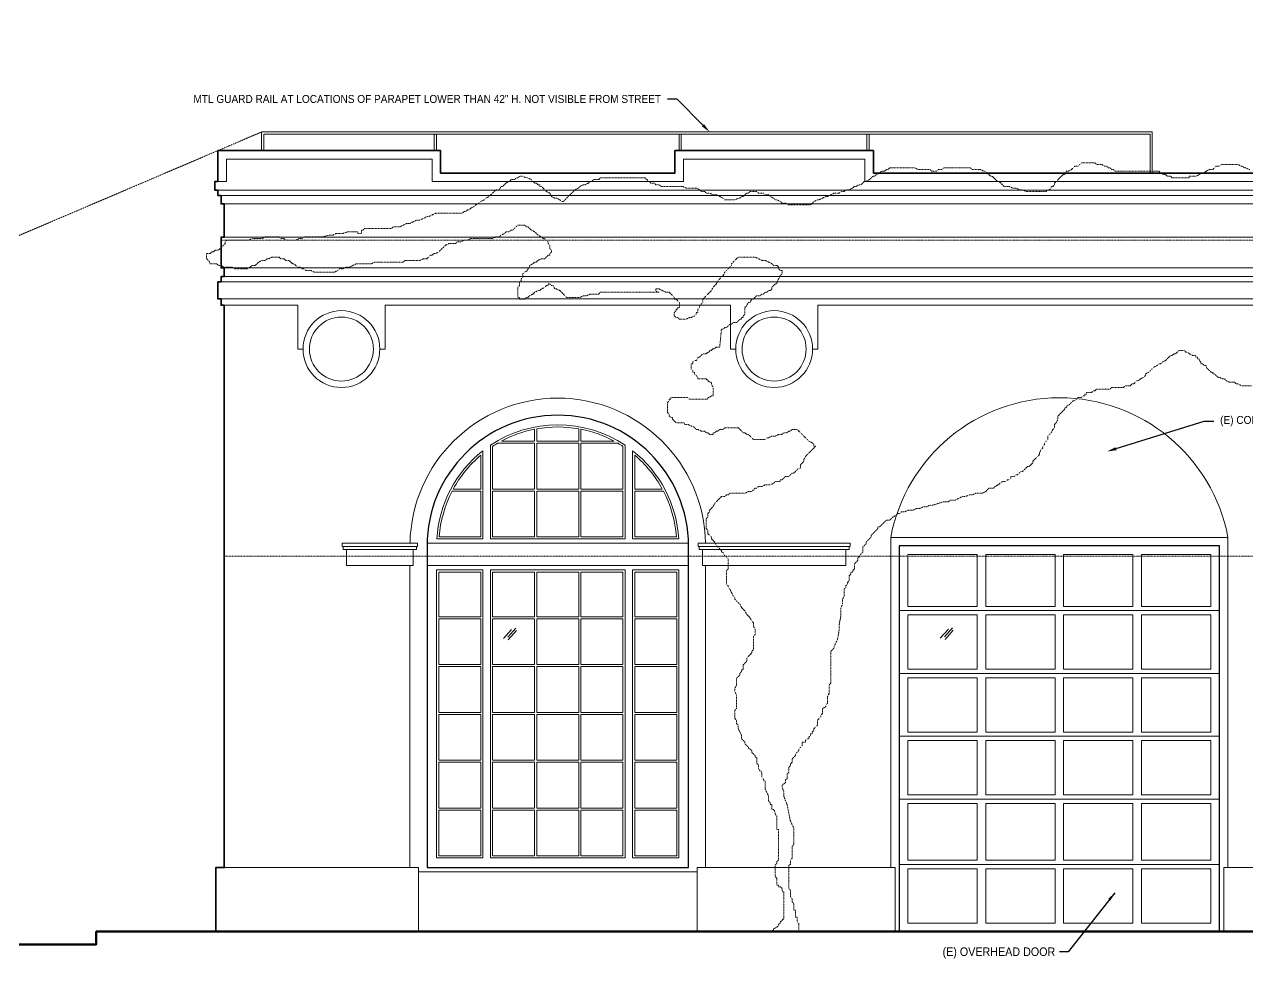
# Model space of a CAD drawing. Header units: inches. Extents: x -5536 to 8590, y -9140 to 228.
# Drawn here: x 1922 to 2495, y -2413 to -1975 of the extents above; entities that cross this region are included whole.
import ezdxf
from ezdxf import colors
from ezdxf.entities.mleader import LeaderData, LeaderLine
from ezdxf.math import Vec2, Vec3

# ---------------------------------------------------------------- set-up
doc = ezdxf.new("R2010")
doc.units = ezdxf.units.IN
doc.header["$LTSCALE"] = 0.125
doc.header["$MEASUREMENT"] = 0
doc.linetypes.add('DASHED', pattern=[0.75, 0.5, -0.25])
doc.linetypes.add('DOT', pattern=[0.25, 0, -0.25])
doc.layers.get('0').update_dxf_attribs({"linetype": 'CONTINUOUS'})
for name, color, linetype, lineweight in [('A-ELEV-1', 4, 'CONTINUOUS', 35), ('A-ELEV-2', 5, 'CONTINUOUS', 25), ('A-ELEV-3', 8, 'CONTINUOUS', 15), ('A-ELEV-4', 9, 'CONTINUOUS', 9), ('A-ELEV-BYND', 9, 'DASHED', 9), ('A-ELEV-CUT', 3, 'CONTINUOUS', 50), ('A-ELEV-GHOST', 8, 'DOT', 15), ('A-NOTE-REF', 8, 'CONTINUOUS', 15)]:
    doc.layers.add(name, color=color, linetype=linetype, lineweight=lineweight)
doc.styles.add('1_4SM', font='swisse.ttf', dxfattribs={"width": 0.9, "height": 4})
doc.styles.add('ANNOT-SM', font='swisse.ttf', dxfattribs={"width": 0.9, "height": 0.078125})
doc.dimstyles.new('DIM1_4$7', dxfattribs={"dimtxt": 4, "dimasz": 4, "dimexe": 2, "dimexo": 2, "dimgap": 2, "dimtad": 0, "dimdec": 4, "dimzin": 11, "dimdsep": 46, "dimlunit": 4, "dimtxsty": '1_4SM', "dimblk": 'ARCHTICK', "dimcen": 4, "dimdle": 2, "dimclrd": 8, "dimclre": 8, "dimclrt": 8, "dimadec": 0, "dimazin": 0, "dimtfac": 4, "dimtdec": 4, "dimtofl": 0, "dimtmove": 1, "dimatfit": 3, "dimfxl": 1, "dimfrac": 2, "dimtzin": 0, "dimarcsym": 0})

# ---------------------------------------------------------------- blocks, each defined once
blk = doc.blocks.new('_ARCHTICK')
at = {"color": 0, "linetype": 'ByBlock', "const_width": 0.15}
blk.add_lwpolyline([(-0.5, -0.5), (0.5, 0.5)], dxfattribs=at)

msp = doc.modelspace()

# ---------------------------------------------------------------- linework, layer by layer
at = {"layer": 'A-ELEV-1'}
msp.add_lwpolyline([(2011.9, -2400), (2011.9, -2370), (2015.9, -2370), (2015.9, -2106.5), (2014.4, -2106.5), (2014.4, -2103.5), (2012.9, -2103.5), (2012.9, -2095.5), (2014.4, -2095.5), (2014.4, -2093), (2015.9, -2093), (2015.9, -2089), (2014.4, -2089), (2014.4, -2074.5), (2015.9, -2074.5), (2015.9, -2059), (2014.4, -2059), (2014.4, -2055), (2012.9, -2055), (2012.9, -2052.5), (2011.4, -2052.5), (2011.4, -2048.5), (2012.9, -2048.5), (2012.9, -2044.5), (2012.9, -2044.5), (2012.9, -2034), (2117.2747, -2034), (2117.2747, -2044.5), (2227.0249, -2044.5), (2227.0249, -2034), (2320.0249, -2034), (2320.0249, -2044.5), (2521.7747, -2044.5)], dxfattribs=at)
at = {"layer": 'A-ELEV-2'}
msp.add_lwpolyline([(2110.8998, -2370), (2233.3998, -2370), (2233.3998, -2219.25, 1), (2110.8998, -2219.25)], format="xyb", close=True, dxfattribs=at)
msp.add_lwpolyline([(2482.1498, -2400), (2482.1498, -2219.25), (2332.1498, -2219.25), (2332.1498, -2400)], dxfattribs=at)
at = {"layer": 'A-ELEV-3'}
for p, q in [((2114.2747, -2026.25), (2114.2747, -2034)), ((2115.2747, -2026.25), (2115.2747, -2034)), ((2229.0249, -2026.25), (2229.0249, -2034)), ((2230.0249, -2026.25), (2230.0249, -2034)), ((2317.0249, -2026.25), (2317.0249, -2034)), ((2318.0249, -2026.25), (2318.0249, -2034)), ((2012.9, -2048.5), (2012.9, -2044.5)), ((2011.4, -2052.5), (2011.4, -2048.5)), ((2860.4, -2052.5), (2011.4, -2052.5)), ((2012.9, -2055), (2012.9, -2052.5)), ((2858.9, -2055), (2012.9, -2055)), ((2014.4, -2059), (2014.4, -2055)), ((2857.4, -2059), (2014.4, -2059)), ((2015.9, -2074.5), (2015.9, -2059)), ((2857.4, -2074.5), (2014.4, -2074.5)), ((2014.4, -2089), (2014.4, -2074.5)), ((2857.4, -2089), (2014.4, -2089)), ((2015.9, -2093), (2015.9, -2089)), ((2858.9, -2095.5), (2012.9, -2095.5)), ((2012.9, -2103.5), (2012.9, -2095.5)), ((2857.4, -2093), (2014.4, -2093)), ((2014.4, -2095.5), (2014.4, -2093)), ((2858.9, -2103.5), (2012.9, -2103.5)), ((2014.4, -2106.5), (2014.4, -2103.5)), ((2050.2747, -2106.5), (2014.4, -2106.5)), ((2015.9, -2370), (2015.9, -2106.5)), ((2050.2747, -2127), (2050.2747, -2106.5)), ((2253.0249, -2106.5), (2091.2747, -2106.5)), ((2091.2747, -2127), (2091.2747, -2106.5)), ((2253.0249, -2127), (2253.0249, -2106.5)), ((2294.0249, -2127), (2294.0249, -2106.5)), ((2294.0249, -2106.5), (2547.7747, -2106.5)), ((2052.7747, -2127), (2050.2747, -2127)), ((2088.7747, -2127), (2091.2747, -2127)), ((2255.5249, -2127), (2253.0249, -2127)), ((2291.5249, -2127), (2294.0249, -2127)), ((2106.3998, -2218), (2071.1496, -2218)), ((2106.3998, -2219.5), (2071.1496, -2219.5)), ((2233.37479, -2218), (2110.92481, -2218)), ((2237.8998, -2218), (2309.15, -2218)), ((2237.8998, -2219.5), (2309.15, -2219.5)), ((2233.3998, -2228.5), (2110.8998, -2228.5)), ((2148.67034, -2262.05415), (2152.48431, -2257.75744)), ((2353.32152, -2261.89447), (2357.13549, -2257.59775)), ((2146.69106, -2262.67574), (2150.50503, -2258.37902)), ((2148.95315, -2263.2408), (2152.76711, -2258.94408)), ((2351.34224, -2262.51605), (2355.15621, -2258.21934)), ((2353.60433, -2263.08111), (2357.4183, -2258.7844)), ((2011.9, -2370), (2106.8998, -2370)), ((2011.9, -2400), (2011.9, -2370)), ((2106.8998, -2400), (2106.8998, -2370)), ((2106.8998, -2372), (2237.3998, -2372)), ((2237.3998, -2370), (2330.1498, -2370)), ((2237.3998, -2400), (2237.3998, -2370)), ((2330.1498, -2400), (2330.1498, -2370)), ((2484.1498, -2370), (2535.8998, -2370)), ((2484.1498, -2400), (2484.1498, -2370))]:
    msp.add_line(p, q, dxfattribs=at)
for points in [[(2450.6502, -2044.5), (2450.6502, -2025.25), (2033.4002, -2025.25), (2033.4002, -2034)], [(2449.6502, -2044.5), (2449.6502, -2026.25), (2034.4002, -2026.25), (2034.4002, -2034)], [(2012.9, -2048.5), (2016.9, -2048.5), (2016.9, -2038), (2113.2747, -2038), (2113.2747, -2048.5), (2231.0249, -2048.5), (2231.0249, -2038), (2316.0249, -2038), (2316.0249, -2048.5), (2525.7747, -2048.5), (2525.7747, -2038), (2610.7747, -2038), (2610.7747, -2048.5), (2728.5249, -2048.5), (2728.5249, -2038), (2854.9, -2038), (2854.9, -2048.5), (2858.9, -2048.5)], [(2486.1498, -2370), (2486.1498, -2215.25), (2328.1498, -2215.25), (2328.1498, -2370)], [(2071.1496, -2218), (2071.1496, -2219.5)], [(2071.6496, -2219.5), (2071.6496, -2221)], [(2105.8998, -2219.5), (2105.8998, -2221), (2071.6496, -2221)], [(2104.3998, -2221), (2104.3998, -2228.5), (2073.1496, -2228.5), (2073.1496, -2221)], [(2106.3998, -2218), (2106.3998, -2219.5)], [(2237.8998, -2218), (2237.8998, -2219.5)], [(2238.3998, -2219.5), (2238.3998, -2221), (2308.65, -2221)], [(2239.8998, -2221), (2239.8998, -2228.5), (2307.15, -2228.5), (2307.15, -2221)], [(2308.65, -2219.5), (2308.65, -2221)], [(2309.15, -2218), (2309.15, -2219.5)], [(2102.8998, -2228.5), (2102.8998, -2370)], [(2241.3998, -2370), (2241.3998, -2228.5)]]:
    msp.add_lwpolyline(points, dxfattribs=at)
for points in [[(2241.38852, -2218, 0.982109468), (2102.91108, -2218)], [(2102.91108, -2218, -0.982109468), (2241.38852, -2218)]]:
    msp.add_lwpolyline(points, format="xyb", dxfattribs=at)
for points in [[(2203.6998, -2172.0784, 0.303594243), (2140.5998, -2172.0784), (2140.5998, -2216), (2203.6998, -2216)], [(2161.2998, -2164.566, 0.074684241), (2145.71329, -2170.16667), (2161.2998, -2170.16667)], [(2181.9998, -2164.37706, 0.089041203), (2162.2998, -2164.37706), (2162.2998, -2170.16667), (2181.9998, -2170.16667)], [(2182.9998, -2164.566), (2182.9998, -2170.16667), (2198.58631, -2170.16667, 0.074684241)], [(2161.2998, -2171.16667), (2143.93534, -2171.16667, 0.012327103), (2141.5998, -2172.61568), (2141.5998, -2192.58333), (2161.2998, -2192.58333)], [(2202.6998, -2172.61568, 0.012327103), (2200.36426, -2171.16667), (2182.9998, -2171.16667), (2182.9998, -2192.58333), (2202.6998, -2192.58333)], [(2137.0998, -2174.6175, 0.215177137), (2115.49294, -2216), (2137.0998, -2216)], [(2136.0998, -2176.72401), (2136.0998, -2192.58333), (2123.19113, -2192.58333, -0.092482799)], [(2207.1998, -2174.6175), (2207.1998, -2216), (2228.80666, -2216, 0.215177137)], [(2208.1998, -2176.72401), (2208.1998, -2192.58333), (2221.10847, -2192.58333, 0.092482799)], [(2122.65955, -2193.58333), (2136.0998, -2193.58333), (2136.0998, -2215), (2116.56203, -2215, -0.100871483)], [(2221.64005, -2193.58333), (2208.1998, -2193.58333), (2208.1998, -2215), (2227.73757, -2215, 0.100871483)]]:
    msp.add_lwpolyline(points, format="xyb", close=True, dxfattribs=at)
for points in [[(2162.2998, -2171.16667), (2181.9998, -2171.16667), (2181.9998, -2192.58333), (2162.2998, -2192.58333)], [(2181.9998, -2171.16667), (2162.2998, -2171.16667), (2162.2998, -2192.58333), (2181.9998, -2192.58333)], [(2141.5998, -2193.58333), (2161.2998, -2193.58333), (2161.2998, -2215), (2141.5998, -2215)], [(2162.2998, -2193.58333), (2181.9998, -2193.58333), (2181.9998, -2215), (2162.2998, -2215)], [(2202.6998, -2193.58333), (2182.9998, -2193.58333), (2182.9998, -2215), (2202.6998, -2215)], [(2368.6498, -2223.25), (2336.1498, -2223.25), (2336.1498, -2247.57437), (2368.6498, -2247.57437)], [(2405.1498, -2223.25), (2372.6498, -2223.25), (2372.6498, -2247.57437), (2405.1498, -2247.57437)], [(2441.6498, -2223.25), (2409.1498, -2223.25), (2409.1498, -2247.57437), (2441.6498, -2247.57437)], [(2478.1498, -2223.25), (2445.6498, -2223.25), (2445.6498, -2247.57437), (2478.1498, -2247.57437)], [(2137.0998, -2230.5), (2137.0998, -2365.5), (2115.3998, -2365.5), (2115.3998, -2230.5)], [(2116.3998, -2231.5), (2136.0998, -2231.5), (2136.0998, -2252.41667), (2116.3998, -2252.41667)], [(2203.6998, -2230.5), (2140.5998, -2230.5), (2140.5998, -2365.5), (2203.6998, -2365.5)], [(2141.5998, -2231.5), (2161.2998, -2231.5), (2161.2998, -2252.41667), (2141.5998, -2252.41667)], [(2162.2998, -2231.5), (2181.9998, -2231.5), (2181.9998, -2252.41667), (2162.2998, -2252.41667)], [(2202.6998, -2231.5), (2182.9998, -2231.5), (2182.9998, -2252.41667), (2202.6998, -2252.41667)], [(2207.1998, -2230.5), (2207.1998, -2365.5), (2228.8998, -2365.5), (2228.8998, -2230.5)], [(2227.8998, -2231.5), (2208.1998, -2231.5), (2208.1998, -2252.41667), (2227.8998, -2252.41667)], [(2368.6498, -2251.57437), (2336.1498, -2251.57437), (2336.1498, -2277.0327), (2368.6498, -2277.0327)], [(2405.1498, -2251.57437), (2372.6498, -2251.57437), (2372.6498, -2277.0327), (2405.1498, -2277.0327)], [(2441.6498, -2251.57437), (2409.1498, -2251.57437), (2409.1498, -2277.0327), (2441.6498, -2277.0327)], [(2478.1498, -2251.57437), (2445.6498, -2251.57437), (2445.6498, -2277.0327), (2478.1498, -2277.0327)], [(2116.3998, -2253.41667), (2136.0998, -2253.41667), (2136.0998, -2274.83333), (2116.3998, -2274.83333)], [(2141.5998, -2253.41667), (2161.2998, -2253.41667), (2161.2998, -2274.83333), (2141.5998, -2274.83333)], [(2162.2998, -2253.41667), (2181.9998, -2253.41667), (2181.9998, -2274.83333), (2162.2998, -2274.83333)], [(2202.6998, -2253.41667), (2182.9998, -2253.41667), (2182.9998, -2274.83333), (2202.6998, -2274.83333)], [(2227.8998, -2253.41667), (2208.1998, -2253.41667), (2208.1998, -2274.83333), (2227.8998, -2274.83333)], [(2116.3998, -2275.83333), (2136.0998, -2275.83333), (2136.0998, -2297.25), (2116.3998, -2297.25)], [(2141.5998, -2275.83333), (2161.2998, -2275.83333), (2161.2998, -2297.25), (2141.5998, -2297.25)], [(2162.2998, -2275.83333), (2181.9998, -2275.83333), (2181.9998, -2297.25), (2162.2998, -2297.25)], [(2202.6998, -2275.83333), (2182.9998, -2275.83333), (2182.9998, -2297.25), (2202.6998, -2297.25)], [(2227.8998, -2275.83333), (2208.1998, -2275.83333), (2208.1998, -2297.25), (2227.8998, -2297.25)], [(2368.6498, -2281.0327), (2336.1498, -2281.0327), (2336.1498, -2306.49103), (2368.6498, -2306.49103)], [(2405.1498, -2281.0327), (2372.6498, -2281.0327), (2372.6498, -2306.49103), (2405.1498, -2306.49103)], [(2441.6498, -2281.0327), (2409.1498, -2281.0327), (2409.1498, -2306.49103), (2441.6498, -2306.49103)], [(2478.1498, -2281.0327), (2445.6498, -2281.0327), (2445.6498, -2306.49103), (2478.1498, -2306.49103)], [(2116.3998, -2298.25), (2136.0998, -2298.25), (2136.0998, -2319.66667), (2116.3998, -2319.66667)], [(2141.5998, -2298.25), (2161.2998, -2298.25), (2161.2998, -2319.66667), (2141.5998, -2319.66667)], [(2162.2998, -2298.25), (2181.9998, -2298.25), (2181.9998, -2319.66667), (2162.2998, -2319.66667)], [(2202.6998, -2298.25), (2182.9998, -2298.25), (2182.9998, -2319.66667), (2202.6998, -2319.66667)], [(2227.8998, -2298.25), (2208.1998, -2298.25), (2208.1998, -2319.66667), (2227.8998, -2319.66667)], [(2368.6498, -2310.49103), (2336.1498, -2310.49103), (2336.1498, -2335.94937), (2368.6498, -2335.94937)], [(2405.1498, -2310.49103), (2372.6498, -2310.49103), (2372.6498, -2335.94937), (2405.1498, -2335.94937)], [(2441.6498, -2310.49103), (2409.1498, -2310.49103), (2409.1498, -2335.94937), (2441.6498, -2335.94937)], [(2478.1498, -2310.49103), (2445.6498, -2310.49103), (2445.6498, -2335.94937), (2478.1498, -2335.94937)], [(2116.3998, -2320.66667), (2136.0998, -2320.66667), (2136.0998, -2342.08333), (2116.3998, -2342.08333)], [(2141.5998, -2320.66667), (2161.2998, -2320.66667), (2161.2998, -2342.08333), (2141.5998, -2342.08333)], [(2162.2998, -2320.66667), (2181.9998, -2320.66667), (2181.9998, -2342.08333), (2162.2998, -2342.08333)], [(2202.6998, -2320.66667), (2182.9998, -2320.66667), (2182.9998, -2342.08333), (2202.6998, -2342.08333)], [(2227.8998, -2320.66667), (2208.1998, -2320.66667), (2208.1998, -2342.08333), (2227.8998, -2342.08333)], [(2116.3998, -2343.08333), (2136.0998, -2343.08333), (2136.0998, -2364.5), (2116.3998, -2364.5)], [(2141.5998, -2343.08333), (2161.2998, -2343.08333), (2161.2998, -2364.5), (2141.5998, -2364.5)], [(2162.2998, -2343.08333), (2181.9998, -2343.08333), (2181.9998, -2364.5), (2162.2998, -2364.5)], [(2202.6998, -2343.08333), (2182.9998, -2343.08333), (2182.9998, -2364.5), (2202.6998, -2364.5)], [(2227.8998, -2343.08333), (2208.1998, -2343.08333), (2208.1998, -2364.5), (2227.8998, -2364.5)], [(2368.6498, -2339.94937), (2336.1498, -2339.94937), (2336.1498, -2366.54167), (2368.6498, -2366.54167)], [(2405.1498, -2339.94937), (2372.6498, -2339.94937), (2372.6498, -2366.54167), (2405.1498, -2366.54167)], [(2441.6498, -2339.94937), (2409.1498, -2339.94937), (2409.1498, -2366.54167), (2441.6498, -2366.54167)], [(2478.1498, -2339.94937), (2445.6498, -2339.94937), (2445.6498, -2366.54167), (2478.1498, -2366.54167)], [(2368.6498, -2370.54167), (2336.1498, -2370.54167), (2336.1498, -2396), (2368.6498, -2396)], [(2405.1498, -2370.54167), (2372.6498, -2370.54167), (2372.6498, -2396), (2405.1498, -2396)], [(2441.6498, -2370.54167), (2409.1498, -2370.54167), (2409.1498, -2396), (2441.6498, -2396)], [(2478.1498, -2370.54167), (2445.6498, -2370.54167), (2445.6498, -2396), (2478.1498, -2396)]]:
    msp.add_lwpolyline(points, close=True, dxfattribs=at)
for centre, radius in [((2070.7747, -2127), 18), ((2070.7747, -2127), 15), ((2273.5249, -2127), 18), ((2273.5249, -2127), 15)]:
    msp.add_circle(centre, radius, dxfattribs=at)
msp.add_arc((2407.1498, -2230.20525), 80.40311, 10.71964019, 169.28035981, dxfattribs=at)
at = {"layer": 'A-ELEV-4'}
for p, q in [((2332.1498, -2249.57437), (2482.1498, -2249.57437)), ((2332.1498, -2279.0327), (2482.1498, -2279.0327)), ((2332.1498, -2308.49103), (2482.1498, -2308.49103)), ((2332.1498, -2337.94937), (2482.1498, -2337.94937)), ((2332.1498, -2368.54167), (2482.1498, -2368.54167))]:
    msp.add_line(p, q, dxfattribs=at)
at = {"layer": 'A-ELEV-BYND'}
for p, q in [((2033.4002, -2025.25), (1658.9, -2185.09609)), ((2857.4, -2076), (2014.4, -2076)), ((2855.9, -2224), (2015.9, -2224))]:
    msp.add_line(p, q, dxfattribs=at)
at = {"layer": 'A-ELEV-CUT'}
msp.add_line((1969.475, -2400), (3026.925, -2400), dxfattribs=at)
msp.add_lwpolyline([(1969.475, -2400), (1955.9, -2400), (1955.9, -2406), (1715.9, -2406), (1715.9, -2400), (1658.9, -2400), (1658.9, -1974.87102)], dxfattribs=at)
at = {"layer": 'A-ELEV-GHOST'}
for points in [[(2496.36599, -2042.87972), (2492.42423, -2041.30365), (2490.84754, -2040.5156), (2482.96406, -2040.5156), (2482.17569, -2041.30365), (2480.59899, -2041.30365), (2479.0223, -2042.87972), (2477.4456, -2042.87972), (2475.8689, -2043.66777), (2475.08055, -2044.4558), (2473.50386, -2044.4558), (2472.71549, -2045.24384), (2471.1388, -2046.03189), (2467.9854, -2046.03189), (2467.9854, -2046.81992), (2460.1019, -2046.81992), (2459.31355, -2046.03189), (2457.73686, -2046.03189), (2456.94851, -2045.24384), (2456.16016, -2045.24384), (2454.58346, -2044.4558), (2453.79512, -2043.66777), (2433.29801, -2043.66777), (2432.50966, -2042.87972), (2431.72131, -2042.87972), (2430.93296, -2042.09168), (2430.14461, -2042.09168), (2429.35627, -2041.30365), (2428.56792, -2041.30365), (2426.99122, -2040.5156), (2424.62618, -2040.5156), (2423.83781, -2039.72756), (2417.53102, -2039.72756), (2416.74268, -2040.5156), (2415.95433, -2041.30365), (2414.37761, -2041.30365), (2412.80092, -2042.87972), (2411.22422, -2043.66777), (2410.43587, -2043.66777), (2409.64752, -2045.24384), (2408.85918, -2045.24384), (2408.07083, -2046.03189), (2407.28248, -2046.81992), (2406.49413, -2047.60797), (2406.49413, -2048.39601), (2405.70578, -2048.39601), (2404.91742, -2049.18404), (2404.91742, -2049.97209), (2404.12907, -2050.76013), (2403.34072, -2050.76013), (2403.34072, -2051.54818), (2402.55237, -2052.33621), (2401.76402, -2052.33621), (2400.97567, -2053.12425), (2391.51548, -2053.12425), (2389.93878, -2052.33621), (2388.36208, -2052.33621), (2386.78539, -2051.54818), (2385.20867, -2051.54818), (2383.63198, -2050.76013), (2381.26693, -2050.76013), (2380.47858, -2049.97209), (2379.69024, -2049.18404), (2378.90189, -2048.39601), (2378.11354, -2048.39601), (2377.32519, -2047.60797), (2376.53684, -2046.81992), (2375.74848, -2046.03189), (2374.96013, -2046.03189), (2374.17178, -2045.24384), (2372.59508, -2043.66777), (2371.80674, -2043.66777), (2370.23004, -2042.87972), (2366.2883, -2042.87972), (2365.49993, -2042.09168), (2352.88634, -2042.09168), (2352.09799, -2042.87972), (2350.5213, -2042.87972), (2349.73295, -2043.66777), (2347.3679, -2043.66777), (2346.57954, -2042.87972), (2341.0611, -2042.87972), (2339.4844, -2042.09168), (2327.65916, -2042.09168), (2326.87079, -2042.87972), (2326.08245, -2042.87972), (2325.2941, -2043.66777), (2323.7174, -2043.66777), (2322.92905, -2044.4558), (2321.35236, -2045.24384), (2320.56401, -2046.03189), (2319.77566, -2046.03189), (2318.98731, -2046.81992), (2318.19896, -2047.60797), (2316.62225, -2048.39601), (2315.8339, -2048.39601), (2315.04555, -2049.18404), (2314.2572, -2049.97209), (2313.46886, -2049.97209), (2311.89216, -2050.76013), (2311.10381, -2050.76013), (2310.31546, -2051.54818), (2308.73877, -2052.33621), (2307.16205, -2052.33621), (2306.3737, -2053.12425), (2304.79701, -2053.12425), (2304.00866, -2053.9123), (2301.64361, -2053.9123), (2298.49022, -2055.48837), (2297.70186, -2055.48837), (2296.12516, -2056.27642), (2294.54846, -2057.06445), (2293.76011, -2057.06445), (2292.18342, -2057.8525), (2290.60672, -2059.42858), (2280.35818, -2059.42858), (2278.78148, -2058.64054), (2277.20476, -2058.64054), (2276.41642, -2057.8525), (2274.83972, -2057.06445), (2274.05137, -2057.06445), (2273.26302, -2056.27642), (2271.68633, -2055.48837), (2270.89798, -2054.70033), (2269.32128, -2054.70033), (2268.53292, -2053.9123), (2266.16787, -2053.9123), (2265.37952, -2053.12425), (2262.22613, -2053.12425), (2261.43778, -2053.9123), (2260.64943, -2053.9123), (2259.86109, -2054.70033), (2259.07272, -2055.48837), (2258.28437, -2055.48837), (2257.49602, -2056.27642), (2256.70767, -2056.27642), (2255.13098, -2057.06445), (2250.40089, -2057.06445), (2249.61252, -2056.27642), (2248.03583, -2055.48837), (2246.45913, -2054.70033), (2244.88243, -2054.70033), (2243.30574, -2053.9123), (2241.72904, -2053.9123), (2240.94069, -2053.12425), (2239.36398, -2053.12425), (2238.57563, -2052.33621), (2236.99893, -2051.54818), (2232.26884, -2051.54818), (2230.69215, -2050.76013), (2220.44358, -2050.76013), (2219.65523, -2049.97209), (2218.07854, -2049.97209), (2217.29019, -2049.18404), (2215.71349, -2049.18404), (2214.92514, -2048.39601), (2214.1368, -2048.39601), (2214.1368, -2047.60797), (2213.34845, -2047.60797), (2213.34845, -2046.81992), (2192.06301, -2046.81992), (2191.27464, -2047.60797), (2188.9096, -2047.60797), (2188.12125, -2048.39601), (2187.3329, -2048.39601), (2186.54455, -2049.18404), (2184.96786, -2049.97209), (2184.17951, -2049.97209), (2182.60281, -2050.76013), (2181.81446, -2051.54818), (2180.23775, -2052.33621), (2179.4494, -2053.12425), (2178.66105, -2053.9123), (2177.08436, -2055.48837), (2176.29601, -2056.27642), (2175.50766, -2057.06445), (2174.71931, -2057.8525), (2173.93096, -2057.8525), (2173.14262, -2057.06445), (2171.5659, -2056.27642), (2170.77755, -2056.27642), (2169.20086, -2055.48837), (2168.41251, -2053.9123), (2166.83581, -2053.12425), (2165.25912, -2051.54818), (2164.47077, -2050.76013), (2163.68242, -2050.76013), (2163.68242, -2049.97209), (2162.89407, -2049.97209), (2162.1057, -2049.18404), (2161.31736, -2049.18404), (2159.74066, -2047.60797), (2158.16396, -2046.81992), (2157.37561, -2046.81992), (2155.79892, -2046.03189), (2154.22222, -2046.03189), (2153.43387, -2046.81992), (2152.64553, -2046.81992), (2151.85716, -2047.60797), (2150.28046, -2047.60797), (2149.49211, -2048.39601), (2147.91542, -2049.18404), (2147.12707, -2049.97209), (2146.33872, -2050.76013), (2145.55037, -2050.76013), (2144.76202, -2052.33621), (2143.18533, -2052.33621), (2142.39696, -2053.12425), (2141.60861, -2053.9123), (2140.03192, -2055.48837), (2138.45522, -2056.27642), (2137.66687, -2057.06445), (2136.09018, -2057.8525), (2135.30183, -2058.64054), (2133.72513, -2059.42858), (2132.93676, -2060.21662), (2131.36007, -2061.00466), (2130.57172, -2061.7927), (2129.78337, -2061.7927), (2128.99502, -2062.58074), (2128.20668, -2062.58074), (2127.41833, -2063.36878), (2114.80474, -2063.36878), (2113.22802, -2064.15683), (2111.65133, -2064.94487), (2110.86298, -2064.94487), (2109.28628, -2065.7329), (2107.70958, -2066.52095), (2106.13289, -2066.52095), (2104.55619, -2067.30899), (2102.97948, -2068.09703), (2101.40278, -2068.09703), (2098.24939, -2069.67311), (2095.09599, -2069.67311), (2094.30765, -2070.46115), (2081.69404, -2070.46115), (2080.90569, -2071.24919), (2080.11734, -2071.24919), (2080.11734, -2072.82528), (2078.54065, -2072.82528), (2078.54065, -2072.03723), (2073.81054, -2072.03723), (2071.44549, -2072.82528), (2068.2921, -2072.82528), (2066.7154, -2073.61331), (2065.13871, -2073.61331), (2061.9853, -2074.40136), (2053.31345, -2074.40136), (2052.5251, -2075.1894), (2050.9484, -2075.1894), (2049.37171, -2075.97743), (2044.6416, -2075.97743), (2043.85325, -2075.1894), (2042.27655, -2075.1894), (2041.48821, -2074.40136), (2035.1814, -2074.40136), (2033.6047, -2075.1894), (2028.87462, -2075.1894), (2027.29792, -2075.97743), (2017.04937, -2075.97743), (2016.26101, -2076.76548), (2016.26101, -2077.55352), (2015.47266, -2078.34155), (2014.68431, -2079.1296), (2013.89596, -2079.91764), (2013.10761, -2080.70569), (2011.53092, -2080.70569), (2010.74257, -2081.49372), (2009.95422, -2081.49372), (2009.16587, -2082.28176), (2007.58918, -2082.28176), (2007.58918, -2084.64589), (2009.16587, -2086.22196), (2009.16587, -2087.01001), (2012.31927, -2087.01001), (2013.10761, -2087.79805), (2014.68431, -2087.79805), (2015.47266, -2088.58608), (2019.41442, -2088.58608), (2020.99111, -2089.37413), (2026.50957, -2089.37413), (2028.08627, -2088.58608), (2028.87462, -2087.79805), (2030.45131, -2087.79805), (2031.23966, -2087.01001), (2032.02801, -2086.22196), (2033.6047, -2085.43393), (2035.1814, -2085.43393), (2035.96977, -2084.64589), (2036.75812, -2084.64589), (2038.33481, -2083.85784), (2041.48821, -2083.85784), (2042.27655, -2084.64589), (2043.85325, -2084.64589), (2044.6416, -2085.43393), (2046.21831, -2085.43393), (2047.00666, -2086.22196), (2047.79501, -2087.01001), (2048.58336, -2087.01001), (2050.16005, -2088.58608), (2051.73675, -2088.58608), (2052.5251, -2089.37413), (2053.31345, -2089.37413), (2054.10179, -2090.16217), (2056.46686, -2090.16217), (2058.04355, -2090.95022), (2067.50375, -2090.95022), (2069.08045, -2090.16217), (2069.8688, -2089.37413), (2071.44549, -2089.37413), (2073.02219, -2088.58608), (2074.59889, -2088.58608), (2076.1756, -2087.79805), (2077.7523, -2087.01001), (2084.84745, -2087.01001), (2086.42415, -2086.22196), (2099.82608, -2086.22196), (2100.61443, -2085.43393), (2107.70958, -2085.43393), (2109.28628, -2084.64589), (2110.86298, -2084.64589), (2112.43967, -2083.06981), (2113.22802, -2083.06981), (2114.01639, -2082.28176), (2114.80474, -2082.28176), (2116.38143, -2081.49372), (2117.16978, -2080.70569), (2117.95813, -2079.91764), (2118.74648, -2079.1296), (2119.53483, -2078.34155), (2121.11152, -2077.55352), (2124.26493, -2077.55352), (2125.05328, -2076.76548), (2126.62998, -2076.76548), (2128.20668, -2075.97743), (2129.78337, -2075.97743), (2131.36007, -2075.1894), (2141.60861, -2075.1894), (2143.18533, -2074.40136), (2144.76202, -2074.40136), (2145.55037, -2073.61331), (2147.12707, -2072.82528), (2147.91542, -2072.03723), (2149.49211, -2072.03723), (2150.28046, -2071.24919), (2151.06881, -2071.24919), (2151.85716, -2070.46115), (2152.64553, -2069.67311), (2153.43387, -2068.88507), (2156.58727, -2068.88507), (2157.37561, -2069.67311), (2158.16396, -2069.67311), (2158.95231, -2070.46115), (2159.74066, -2071.24919), (2161.31736, -2072.03723), (2162.1057, -2072.82528), (2162.89407, -2073.61331), (2164.47077, -2074.40136), (2165.25912, -2075.1894), (2166.04746, -2075.1894), (2166.04746, -2075.97743), (2166.83581, -2075.97743), (2167.62416, -2076.76548), (2167.62416, -2077.55352), (2168.41251, -2078.34155), (2168.41251, -2079.91764), (2169.20086, -2080.70569), (2169.20086, -2081.49372), (2168.41251, -2082.28176), (2168.41251, -2083.06981), (2167.62416, -2083.06981), (2166.83581, -2083.85784), (2166.04746, -2084.64589), (2164.47077, -2084.64589), (2162.89407, -2085.43393), (2162.1057, -2086.22196), (2161.31736, -2086.22196), (2160.52901, -2087.01001), (2158.95231, -2087.79805), (2158.95231, -2088.58608), (2158.16396, -2089.37413), (2158.16396, -2090.16217), (2156.58727, -2090.95022), (2155.79892, -2091.73825), (2155.79892, -2093.31434), (2155.01057, -2094.10237), (2155.01057, -2094.89041), (2154.22222, -2095.67846), (2154.22222, -2097.25454), (2153.43387, -2098.04258), (2153.43387, -2102.77082), (2154.22222, -2102.77082), (2154.22222, -2103.55887), (2156.58727, -2103.55887), (2157.37561, -2102.77082), (2158.16396, -2102.77082), (2158.95231, -2101.98278), (2160.52901, -2101.19475), (2161.31736, -2100.4067), (2162.89407, -2099.61866), (2163.68242, -2099.61866), (2164.47077, -2098.83062), (2166.04746, -2098.04258), (2166.83581, -2097.25454), (2167.62416, -2097.25454), (2167.62416, -2096.4665), (2168.41251, -2096.4665), (2169.20086, -2097.25454), (2169.9892, -2097.25454), (2170.77755, -2098.83062), (2171.5659, -2098.83062), (2173.14262, -2099.61866), (2173.93096, -2100.4067), (2174.71931, -2101.19475), (2176.29601, -2102.77082), (2182.60281, -2102.77082), (2184.17951, -2101.98278), (2185.75621, -2101.98278), (2187.3329, -2101.19475), (2191.27464, -2101.19475), (2192.06301, -2100.4067), (2219.65523, -2100.4067), (2218.86689, -2100.4067), (2218.07854, -2099.61866), (2218.07854, -2098.83062), (2219.65523, -2098.83062), (2221.23195, -2099.61866), (2222.80865, -2100.4067), (2224.38534, -2100.4067), (2225.17369, -2101.19475), (2226.75039, -2102.77082), (2226.75039, -2103.55887), (2227.53873, -2103.55887), (2229.11543, -2105.13494), (2229.11543, -2107.49907), (2228.32708, -2107.49907), (2228.32708, -2108.28711), (2227.53873, -2108.28711), (2227.53873, -2109.07515), (2226.75039, -2109.8632), (2226.75039, -2111.43927), (2227.53873, -2112.22732), (2228.32708, -2112.22732), (2229.11543, -2113.01535), (2232.26884, -2113.01535), (2233.84554, -2112.22732), (2234.63389, -2112.22732), (2236.21058, -2111.43927), (2236.99893, -2110.65123), (2236.99893, -2109.8632), (2237.78728, -2109.8632), (2237.78728, -2108.28711), (2238.57563, -2107.49907), (2238.57563, -2106.71103), (2239.36398, -2105.92299), (2240.15234, -2105.13494), (2240.15234, -2103.55887), (2240.94069, -2102.77082), (2242.51739, -2101.19475), (2243.30574, -2100.4067), (2244.09408, -2099.61866), (2244.88243, -2098.04258), (2245.67078, -2097.25454), (2246.45913, -2096.4665), (2247.24748, -2094.89041), (2248.82417, -2093.31434), (2249.61252, -2092.52629), (2250.40089, -2090.95022), (2251.18924, -2090.16217), (2251.97759, -2089.37413), (2252.76593, -2088.58608), (2253.55428, -2087.79805), (2253.55428, -2087.01001), (2254.34263, -2086.22196), (2255.91933, -2084.64589), (2256.70767, -2083.85784), (2264.59117, -2083.85784), (2267.74457, -2085.43393), (2269.32128, -2085.43393), (2270.89798, -2086.22196), (2272.47468, -2087.01001), (2273.26302, -2087.79805), (2274.83972, -2087.79805), (2275.62807, -2088.58608), (2275.62807, -2089.37413), (2276.41642, -2090.16217), (2277.20476, -2090.16217), (2277.20476, -2091.73825), (2276.41642, -2092.52629), (2274.83972, -2095.67846), (2274.83972, -2096.4665), (2274.05137, -2096.4665), (2273.26302, -2097.25454), (2272.47468, -2098.04258), (2272.47468, -2098.83062), (2271.68633, -2099.61866), (2270.89798, -2099.61866), (2270.10963, -2100.4067), (2269.32128, -2100.4067), (2268.53292, -2101.19475), (2267.74457, -2101.19475), (2266.95622, -2101.98278), (2265.37952, -2101.98278), (2264.59117, -2102.77082), (2263.80283, -2103.55887), (2263.01448, -2103.55887), (2262.22613, -2105.13494), (2261.43778, -2105.13494), (2260.64943, -2106.71103), (2259.86109, -2107.49907), (2259.86109, -2110.65123), (2259.07272, -2111.43927), (2259.07272, -2112.22732), (2258.28437, -2112.22732), (2258.28437, -2113.01535), (2257.49602, -2113.01535), (2256.70767, -2113.8034), (2255.91933, -2114.59144), (2254.34263, -2114.59144), (2253.55428, -2115.37947), (2252.76593, -2115.37947), (2251.97759, -2116.16752), (2251.18924, -2116.95556), (2250.40089, -2116.95556), (2249.61252, -2117.74361), (2248.82417, -2117.74361), (2248.03583, -2126.03164), (2246.45913, -2126.03164), (2245.67078, -2126.81968), (2244.88243, -2126.81968), (2244.09408, -2127.60773), (2243.30574, -2127.60773), (2243.30574, -2128.39576), (2242.51739, -2128.39576), (2241.72904, -2129.1838), (2240.15234, -2129.1838), (2239.36398, -2129.97185), (2238.57563, -2130.75988), (2237.78728, -2130.75988), (2237.78728, -2131.54793), (2236.99893, -2132.33597), (2236.21058, -2132.33597), (2235.42224, -2133.124), (2235.42224, -2133.91205), (2234.63389, -2133.91205), (2234.63389, -2136.27617), (2235.42224, -2137.06421), (2235.42224, -2137.85226), (2236.21058, -2137.85226), (2236.21058, -2138.64029), (2236.99893, -2139.42833), (2237.78728, -2140.21638), (2237.78728, -2141.00441), (2241.72904, -2141.00441), (2242.51739, -2141.79246), (2243.30574, -2142.5805), (2244.09408, -2142.5805), (2244.09408, -2143.36854), (2244.88243, -2144.94462), (2244.88243, -2148.88482), (2244.09408, -2148.88482), (2243.30574, -2149.67286), (2242.51739, -2149.67286), (2242.51739, -2150.46091), (2233.84554, -2150.46091), (2233.05719, -2149.67286), (2225.17369, -2149.67286), (2225.17369, -2150.46091), (2224.38534, -2150.46091), (2224.38534, -2151.24895), (2223.59699, -2152.03698), (2223.59699, -2156.76524), (2224.38534, -2157.55327), (2224.38534, -2158.34132), (2225.17369, -2159.12936), (2225.96204, -2159.12936), (2225.96204, -2159.91739), (2226.75039, -2160.70544), (2227.53873, -2161.49348), (2231.48049, -2161.49348), (2231.48049, -2162.28151), (2233.05719, -2162.28151), (2234.63389, -2163.06956), (2235.42224, -2163.06956), (2236.99893, -2164.64565), (2237.78728, -2164.64565), (2239.36398, -2165.43368), (2240.94069, -2165.43368), (2241.72904, -2166.22172), (2242.51739, -2166.22172), (2243.30574, -2167.00977), (2244.88243, -2167.00977), (2244.88243, -2166.22172), (2245.67078, -2166.22172), (2246.45913, -2165.43368), (2247.24748, -2165.43368), (2248.03583, -2164.64565), (2249.61252, -2164.64565), (2250.40089, -2163.8576), (2256.70767, -2163.8576), (2257.49602, -2164.64565), (2259.07272, -2166.22172), (2259.86109, -2166.22172), (2260.64943, -2167.00977), (2261.43778, -2167.00977), (2263.01448, -2168.58584), (2263.80283, -2169.37389), (2269.32128, -2169.37389), (2270.10963, -2168.58584), (2270.89798, -2168.58584), (2272.47468, -2167.7978), (2274.05137, -2167.7978), (2275.62807, -2167.00977), (2277.20476, -2167.00977), (2277.99311, -2166.22172), (2279.56983, -2166.22172), (2280.35818, -2165.43368), (2281.14652, -2165.43368), (2281.93487, -2164.64565), (2284.29992, -2164.64565), (2285.87661, -2166.22172), (2286.66496, -2167.00977), (2288.24166, -2168.58584), (2289.03003, -2169.37389), (2289.81837, -2170.16192), (2291.39507, -2170.94997), (2292.18342, -2171.73801), (2292.18342, -2172.52604), (2292.97177, -2172.52604), (2292.18342, -2173.31409), (2291.39507, -2174.10213), (2290.60672, -2174.89018), (2289.03003, -2176.46625), (2288.24166, -2177.2543), (2287.45331, -2178.83037), (2287.45331, -2179.61842), (2286.66496, -2180.40645), (2285.87661, -2181.1945), (2285.87661, -2182.77058), (2285.08827, -2182.77058), (2284.29992, -2183.55862), (2282.72322, -2185.1347), (2281.93487, -2185.1347), (2281.14652, -2185.92274), (2280.35818, -2186.71078), (2278.78148, -2186.71078), (2277.99311, -2187.49883), (2277.20476, -2188.28687), (2276.41642, -2188.28687), (2276.41642, -2189.0749), (2274.05137, -2189.0749), (2273.26302, -2189.86295), (2271.68633, -2190.65099), (2269.32128, -2190.65099), (2267.74457, -2191.43903), (2266.16787, -2191.43903), (2265.37952, -2192.22707), (2264.59117, -2192.22707), (2263.80283, -2193.01511), (2263.01448, -2193.80315), (2261.43778, -2193.80315), (2259.86109, -2194.59119), (2252.76593, -2194.59119), (2251.97759, -2195.37923), (2251.18924, -2195.37923), (2250.40089, -2196.16728), (2248.82417, -2196.16728), (2248.03583, -2196.95531), (2247.24748, -2197.74336), (2245.67078, -2199.31943), (2244.88243, -2200.89552), (2244.09408, -2201.68355), (2243.30574, -2202.4716), (2243.30574, -2203.25964), (2242.51739, -2204.04769), (2242.51739, -2205.62376), (2241.72904, -2206.41181), (2241.72904, -2211.14005), (2242.51739, -2211.92808), (2242.51739, -2213.50417), (2244.09408, -2215.08025), (2244.09408, -2215.86829), (2244.88243, -2216.65634), (2245.67078, -2217.44437), (2246.45913, -2219.02046), (2247.24748, -2219.8085), (2248.03583, -2220.59654), (2248.82417, -2221.38458), (2248.82417, -2222.17262), (2249.61252, -2222.17262), (2249.61252, -2222.96066), (2250.40089, -2223.7487), (2251.18924, -2224.53674), (2251.97759, -2225.32478), (2251.97759, -2230.05303), (2251.18924, -2230.84107), (2251.18924, -2237.1454), (2251.97759, -2237.93344), (2251.97759, -2238.72147), (2252.76593, -2239.50952), (2253.55428, -2241.08559), (2254.34263, -2242.66168), (2255.13098, -2243.44973), (2255.13098, -2244.23776), (2255.91933, -2245.0258), (2256.70767, -2245.81385), (2257.49602, -2246.60188), (2258.28437, -2248.17797), (2259.07272, -2248.966), (2259.86109, -2249.75405), (2260.64943, -2251.33012), (2261.43778, -2252.11817), (2262.22613, -2252.90621), (2263.01448, -2254.48229), (2263.80283, -2255.27033), (2263.80283, -2256.84641), (2264.59117, -2258.4225), (2264.59117, -2260.78662), (2263.80283, -2261.57466), (2263.80283, -2267.87898), (2263.01448, -2268.66703), (2263.01448, -2269.45507), (2262.22613, -2270.24311), (2260.64943, -2271.81919), (2260.64943, -2273.39527), (2259.86109, -2274.18331), (2259.07272, -2274.97136), (2259.07272, -2277.33548), (2258.28437, -2277.33548), (2258.28437, -2278.12351), (2257.49602, -2278.91156), (2257.49602, -2279.6996), (2256.70767, -2280.48765), (2255.91933, -2281.27568), (2255.91933, -2284.42784), (2255.13098, -2286.00392), (2255.13098, -2287.58001), (2255.91933, -2289.15609), (2255.91933, -2295.46042), (2255.13098, -2296.24845), (2255.13098, -2300.18866), (2255.91933, -2300.9767), (2255.91933, -2302.55278), (2256.70767, -2303.34083), (2256.70767, -2304.9169), (2258.28437, -2308.06907), (2258.28437, -2309.64515), (2259.07272, -2310.43319), (2259.86109, -2311.22123), (2259.86109, -2312.00928), (2260.64943, -2312.79731), (2261.43778, -2313.58536), (2261.43778, -2314.3734), (2262.22613, -2314.3734), (2263.01448, -2315.16143), (2263.01448, -2315.94948), (2264.59117, -2317.52555), (2264.59117, -2318.3136), (2265.37952, -2318.3136), (2265.37952, -2321.46576), (2266.16787, -2321.46576), (2266.16787, -2323.82988), (2266.95622, -2324.61793), (2267.74457, -2325.40596), (2267.74457, -2327.77008), (2268.53292, -2328.55813), (2268.53292, -2329.34617), (2269.32128, -2329.34617), (2269.32128, -2333.28637), (2270.89798, -2336.43854), (2270.89798, -2338.80266), (2271.68633, -2339.5907), (2271.68633, -2340.37874), (2272.47468, -2340.37874), (2272.47468, -2342.74287), (2273.26302, -2342.74287), (2274.05137, -2344.31894), (2274.05137, -2345.10699), (2274.83972, -2345.89503), (2274.83972, -2352.19935), (2275.62807, -2352.19935), (2275.62807, -2366.38409), (2274.83972, -2367.17212), (2274.83972, -2367.96017), (2274.05137, -2368.74821), (2274.05137, -2374.2645), (2274.83972, -2375.05254), (2274.83972, -2378.2047), (2275.62807, -2378.2047), (2275.62807, -2378.99274), (2276.41642, -2378.99274), (2277.20476, -2379.78079), (2277.20476, -2381.35686), (2277.99311, -2381.35686), (2277.99311, -2393.96551), (2277.20476, -2394.75356), (2276.41642, -2395.5416), (2276.41642, -2396.32963), (2275.62807, -2396.32963), (2275.62807, -2397.11768), (2274.83972, -2397.90572), (2273.26302, -2398.69377), (2273.26302, -2399.4818), (2272.47468, -2399.4818), (2272.47468, -2400)], [(2285.08827, -2400), (2285.08827, -2396.32963), (2284.29992, -2395.5416), (2284.29992, -2393.17748), (2283.51157, -2393.17748), (2283.51157, -2390.02531), (2282.72322, -2390.02531), (2282.72322, -2386.87315), (2281.93487, -2386.08511), (2281.93487, -2384.50903), (2281.14652, -2383.72098), (2281.14652, -2380.56882), (2280.35818, -2379.78079), (2280.35818, -2368.74821), (2281.14652, -2368.74821), (2281.14652, -2366.38409), (2281.93487, -2365.59605), (2281.93487, -2360.07976), (2282.72322, -2359.29173), (2282.72322, -2351.41132), (2281.14652, -2348.25915), (2279.56983, -2340.37874), (2277.99311, -2336.43854), (2277.99311, -2334.07441), (2277.20476, -2332.49834), (2277.20476, -2330.92225), (2277.99311, -2330.92225), (2278.78148, -2330.13422), (2278.78148, -2328.55813), (2279.56983, -2328.55813), (2279.56983, -2326.19401), (2280.35818, -2325.40596), (2280.35818, -2323.04184), (2281.14652, -2322.25381), (2281.14652, -2321.46576), (2281.93487, -2320.67772), (2281.93487, -2319.10164), (2282.72322, -2318.3136), (2283.51157, -2317.52555), (2283.51157, -2316.73752), (2284.29992, -2315.94948), (2285.08827, -2315.16143), (2285.08827, -2314.3734), (2285.87661, -2313.58536), (2286.66496, -2312.79731), (2286.66496, -2311.22123), (2288.24166, -2311.22123), (2288.24166, -2310.43319), (2289.03003, -2309.64515), (2289.81837, -2309.64515), (2289.81837, -2308.85711), (2290.60672, -2308.06907), (2290.60672, -2307.28102), (2291.39507, -2307.28102), (2291.39507, -2306.49299), (2292.18342, -2305.70495), (2292.18342, -2304.9169), (2293.76011, -2303.34083), (2293.76011, -2300.9767), (2295.33681, -2299.40062), (2295.33681, -2298.61258), (2296.12516, -2297.82454), (2296.12516, -2295.46042), (2297.70186, -2294.67237), (2297.70186, -2293.88433), (2298.49022, -2293.0963), (2298.49022, -2289.94413), (2299.27857, -2288.36804), (2299.27857, -2284.42784), (2300.06692, -2283.6398), (2300.06692, -2268.66703), (2300.85527, -2267.87898), (2301.64361, -2267.09095), (2301.64361, -2266.30291), (2303.22031, -2263.15074), (2304.00866, -2258.4225), (2304.00866, -2256.05838), (2304.79701, -2252.11817), (2304.79701, -2248.17797), (2305.58536, -2246.60188), (2305.58536, -2244.23776), (2306.3737, -2242.66168), (2306.3737, -2239.50952), (2307.16205, -2238.72147), (2307.16205, -2237.93344), (2307.95042, -2237.1454), (2307.95042, -2236.35735), (2308.73877, -2235.56932), (2308.73877, -2233.2052), (2309.52712, -2232.41715), (2309.52712, -2231.62911), (2310.31546, -2231.62911), (2310.31546, -2230.84107), (2311.10381, -2230.05303), (2311.10381, -2227.68891), (2311.89216, -2226.90087), (2312.68051, -2226.11282), (2312.68051, -2224.53674), (2313.46886, -2224.53674), (2313.46886, -2223.7487), (2314.2572, -2222.96066), (2315.04555, -2222.17262), (2315.04555, -2219.8085), (2315.8339, -2219.02046), (2316.62225, -2218.23241), (2316.62225, -2217.44437), (2317.4106, -2216.65634), (2318.19896, -2215.86829), (2318.98731, -2215.08025), (2318.98731, -2214.29222), (2319.77566, -2213.50417), (2320.56401, -2212.71613), (2321.35236, -2211.92808), (2322.14071, -2211.14005), (2322.14071, -2210.35201), (2322.92905, -2210.35201), (2323.7174, -2209.56396), (2324.50575, -2208.77593), (2325.2941, -2207.98788), (2326.08245, -2207.19984), (2327.65916, -2207.19984), (2328.44751, -2206.41181), (2329.23586, -2205.62376), (2330.81255, -2204.83572), (2331.6009, -2204.04769), (2332.38925, -2204.04769), (2333.1776, -2203.25964), (2334.7543, -2203.25964), (2336.33099, -2202.4716), (2338.69606, -2202.4716), (2340.27275, -2201.68355), (2341.84945, -2201.68355), (2343.42614, -2200.89552), (2345.00284, -2200.89552), (2346.57954, -2200.10748), (2348.15625, -2200.10748), (2352.88634, -2198.5314), (2355.25139, -2198.5314), (2356.03973, -2197.74336), (2358.4048, -2197.74336), (2359.98149, -2196.95531), (2361.55819, -2196.16728), (2363.13489, -2196.16728), (2364.71158, -2195.37923), (2366.2883, -2195.37923), (2367.86499, -2194.59119), (2371.01839, -2194.59119), (2372.59508, -2193.80315), (2373.38343, -2193.01511), (2374.17178, -2192.22707), (2376.53684, -2192.22707), (2376.53684, -2191.43903), (2377.32519, -2191.43903), (2378.11354, -2190.65099), (2378.90189, -2190.65099), (2378.90189, -2189.86295), (2379.69024, -2189.86295), (2380.47858, -2189.0749), (2382.05528, -2189.0749), (2382.84363, -2188.28687), (2383.63198, -2188.28687), (2384.42033, -2187.49883), (2384.42033, -2186.71078), (2385.99704, -2186.71078), (2386.78539, -2185.92274), (2387.57374, -2185.92274), (2388.36208, -2185.1347), (2389.15043, -2184.34666), (2389.93878, -2184.34666), (2390.72713, -2183.55862), (2391.51548, -2182.77058), (2392.30383, -2181.98254), (2393.09217, -2181.98254), (2393.88052, -2181.1945), (2394.66887, -2180.40645), (2394.66887, -2179.61842), (2395.45724, -2178.83037), (2397.03393, -2177.2543), (2397.82228, -2176.46625), (2397.82228, -2175.67821), (2398.61063, -2174.10213), (2399.39898, -2173.31409), (2399.39898, -2172.52604), (2400.18733, -2171.73801), (2400.18733, -2170.94997), (2400.97567, -2170.16192), (2401.76402, -2169.37389), (2401.76402, -2167.7978), (2402.55237, -2167.00977), (2403.34072, -2166.22172), (2404.12907, -2164.64565), (2404.91742, -2163.8576), (2404.91742, -2162.28151), (2405.70578, -2161.49348), (2406.49413, -2159.91739), (2406.49413, -2158.34132), (2407.28248, -2157.55327), (2408.07083, -2156.76524), (2408.85918, -2155.97719), (2409.64752, -2155.18915), (2409.64752, -2154.40111), (2410.43587, -2154.40111), (2410.43587, -2153.61307), (2411.22422, -2153.61307), (2412.01257, -2152.82503), (2412.80092, -2152.03698), (2413.58926, -2151.24895), (2414.37761, -2151.24895), (2415.16598, -2150.46091), (2415.95433, -2149.67286), (2417.53102, -2149.67286), (2418.31937, -2148.88482), (2419.10772, -2148.88482), (2419.10772, -2148.09679), (2419.89607, -2148.09679), (2419.89607, -2147.30874), (2422.26111, -2147.30874), (2423.04946, -2146.5207), (2423.83781, -2146.5207), (2424.62618, -2145.73266), (2430.93296, -2145.73266), (2431.72131, -2144.94462), (2437.23977, -2144.94462), (2438.02811, -2144.15658), (2440.39316, -2144.15658), (2441.18151, -2143.36854), (2441.96986, -2143.36854), (2443.54655, -2141.79246), (2444.33492, -2141.79246), (2445.12327, -2141.00441), (2446.69996, -2140.21638), (2447.48831, -2139.42833), (2447.48831, -2138.64029), (2449.06501, -2137.85226), (2449.85336, -2137.06421), (2450.6417, -2136.27617), (2451.43005, -2135.48812), (2453.00675, -2134.70009), (2453.79512, -2133.91205), (2454.58346, -2133.91205), (2455.37181, -2133.124), (2456.94851, -2132.33597), (2457.73686, -2131.54793), (2458.52521, -2130.75988), (2459.31355, -2129.97185), (2460.1019, -2129.97185), (2460.89025, -2129.1838), (2461.6786, -2129.1838), (2463.25529, -2127.60773), (2465.62036, -2127.60773), (2466.40871, -2128.39576), (2467.19705, -2128.39576), (2467.9854, -2129.1838), (2469.5621, -2129.97185), (2471.1388, -2129.97185), (2471.1388, -2130.75988), (2471.92714, -2130.75988), (2471.92714, -2131.54793), (2472.71549, -2131.54793), (2472.71549, -2132.33597), (2473.50386, -2133.124), (2473.50386, -2133.91205), (2474.29221, -2133.91205), (2475.08055, -2134.70009), (2475.8689, -2134.70009), (2475.8689, -2135.48812), (2476.65725, -2136.27617), (2477.4456, -2137.06421), (2478.23395, -2137.85226), (2479.0223, -2137.85226), (2479.0223, -2138.64029), (2479.81064, -2138.64029), (2480.59899, -2139.42833), (2481.38734, -2140.21638), (2482.17569, -2140.21638), (2483.7524, -2141.00441), (2484.54075, -2141.00441), (2485.3291, -2141.79246), (2486.9058, -2142.5805), (2489.27084, -2142.5805), (2490.05919, -2143.36854), (2490.84754, -2143.36854), (2492.42423, -2144.15658), (2497.15434, -2144.15658)]]:
    msp.add_lwpolyline(points, dxfattribs=at)

# ---------------------------------------------------------------- texts
at = {"layer": 'A-NOTE-REF', "color": 8, "insert": (2405.24077, -2407.42668), "char_height": 4, "width": 74.3574398, "attachment_point": 3, "style": '1_4SM'}
msp.add_mtext('(E) OVERHEAD DOOR', dxfattribs=at)

# ---------------------------------------------------------------- leaders
at = {"layer": 'A-NOTE-REF', "annotation_type": 0, "has_hookline": 1, "hookline_direction": 1, "text_width": 57.71927}
msp.add_leader([(2433.07621, -2381.9), (2411.24077, -2409.42668), (2407.24077, -2409.42668)], dimstyle='DIM1_4$7', override={"dimgap": 2, "dimtad": 0}, dxfattribs=at)
at = {"layer": 'A-NOTE-REF', "color": 8}
ml = msp.add_multileader_mtext('Standard', dxfattribs=at)
ml.set_content('MTL GUARD RAIL AT LOCATIONS OF PARAPET LOWER THAN 42" H. NOT VISIBLE FROM STREET ', color=8, style='ANNOT-SM')
ml.set_leader_properties()
ml.build(insert=Vec2(0, 0))
ml.multileader.update_dxf_attribs({"dogleg_length": 0.09375, "arrow_head_size": 4.5, "scale": 48})
ctx = ml.context
ctx.base_point, ctx.scale, ctx.char_height, ctx.arrow_head_size, ctx.landing_gap_size, ctx.plane_origin = Vec3(2094.17176, -2009.83668), 48, 3.75, 4.5, 3, Vec3(2243.30659, -2041)
ctx.text_align_type = 2
notes = []
notes.append((ctx, [(0, (1, 1, 0), (2228.03839, -2009.83668), (-1, 0), 4.5, [(0, [(2243.30659, -2025.25)], 0, [])])]))
ctx.mtext.insert, ctx.mtext.width, ctx.mtext.alignment, ctx.mtext.flow_direction = Vec3(2220.53839, -2007.91224), 127.1873738, 3, 5
ml = msp.add_multileader_mtext('Standard', dxfattribs=at)
ml.set_content('ROOF LINE BEYOND', color=8, style='ANNOT-SM')
ml.set_leader_properties()
ml.build(insert=Vec2(0, 0))
ml.multileader.update_dxf_attribs({"dogleg_length": 0.09375, "arrow_head_size": 4.5, "scale": 48})
ctx = ml.context
ctx.base_point, ctx.scale, ctx.char_height, ctx.arrow_head_size, ctx.landing_gap_size, ctx.plane_origin = Vec3(3839.30768, -2009.83668), 48, 3.75, 4.5, 3, Vec3(3916.55204, -2041)
ctx.text_align_type = 2
notes.append((ctx, [(0, (1, 1, 0), (3901.28384, -2009.83668), (-1, 0), 4.5, [(0, [(3916.55204, -2076)], 0, [])])]))
ctx.mtext.insert, ctx.mtext.width, ctx.mtext.alignment, ctx.mtext.flow_direction = Vec3(3893.78384, -2007.91224), 127.1873738, 3, 5
ml = msp.add_multileader_mtext('Standard', dxfattribs=at)
ml.set_content('MTL GUARD RAIL AT LOCATIONS OF PARAPET LOWER THAN 42" H. NOT VISIBLE FROM STREET ', color=8, style='ANNOT-SM')
ml.set_leader_properties()
ml.build(insert=Vec2(0, 0))
ml.multileader.update_dxf_attribs({"dogleg_length": 0.09375, "arrow_head_size": 4.5, "scale": 48})
ctx = ml.context
ctx.base_point, ctx.scale, ctx.char_height, ctx.arrow_head_size, ctx.landing_gap_size, ctx.plane_origin = Vec3(4124.08036, -2009.83668), 48, 3.75, 4.5, 3, Vec3(4273.21518, -2041)
ctx.text_align_type = 2
notes.append((ctx, [(0, (1, 1, 0), (4257.94699, -2009.83668), (-1, 0), 4.5, [(0, [(4273.21518, -2025.25)], 0, [])])]))
ctx.mtext.insert, ctx.mtext.width, ctx.mtext.alignment, ctx.mtext.flow_direction = Vec3(4250.44699, -2007.91224), 127.1873738, 3, 5
ml = msp.add_multileader_mtext('Standard', dxfattribs=at)
ml.set_content('(E) CONCRETE INFILL', color=8, style='ANNOT-SM')
ml.set_leader_properties()
ml.build(insert=Vec2(0, 0))
ml.multileader.update_dxf_attribs({"dogleg_length": 0.09375, "arrow_head_size": 4.5, "scale": 48})
ctx = ml.context
ctx.base_point, ctx.scale, ctx.char_height, ctx.arrow_head_size, ctx.landing_gap_size, ctx.plane_origin = Vec3(2479.4805, -2160.71537), 48, 3.75, 4.5, 3, Vec3(2433.68869, -2191.84297)
notes.append((ctx, [(0, (1, 1, 0), (2474.9805, -2160.71537), (1, 0), 4.5, [(0, [(2429.42545, -2175.02286)], 0, [])])]))
ctx.mtext.insert, ctx.mtext.flow_direction = Vec3(2482.4805, -2158.34722), 5
for ctx, leaders in notes:
    for number, flags, end, landing, length, lines in leaders:
        leader = LeaderData()
        leader.index, (leader.has_last_leader_line, leader.has_dogleg_vector, leader.attachment_direction) = number, flags
        leader.last_leader_point, leader.dogleg_vector, leader.dogleg_length = Vec3(end), Vec3(landing), length
        for number, points, colour, breaks in lines:
            line = LeaderLine()
            line.index, line.vertices, line.color, line.breaks = number, Vec3.list(points), colors.encode_raw_color(colour), breaks
            leader.lines.append(line)
        ctx.leaders.append(leader)

doc.saveas('drawing.dxf')
